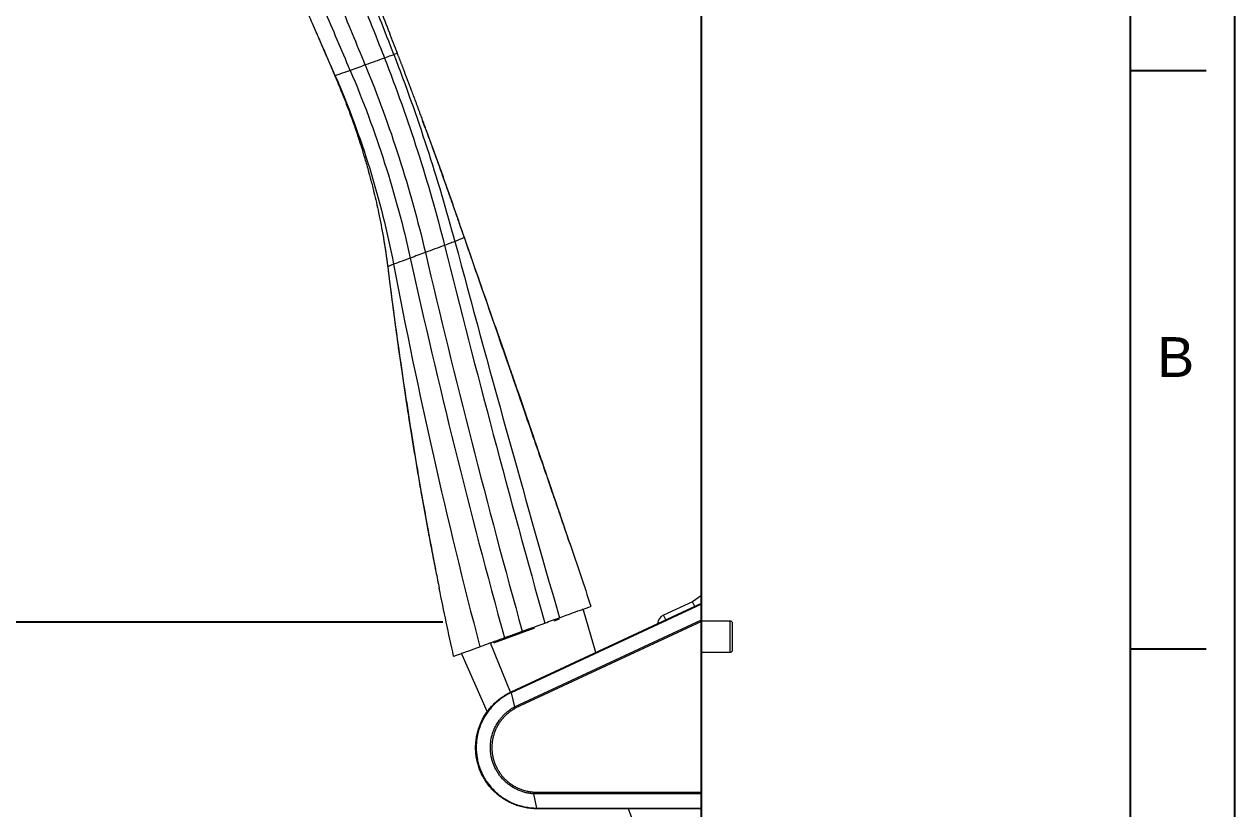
# Model space of a CAD drawing. Header units: millimetres. Extents: x 24958 to 25799, y 1150 to 1745.
# Drawn here: x 25566.8 to 25798.8, y 1472.5 to 1623 of the extents above; entities that cross this region are included whole.
import ezdxf

# ---------------------------------------------------------------- set-up
doc = ezdxf.new("R2010")
doc.units = ezdxf.units.MM
for name, color, linetype in [('DIM', 3, 'Continuous'), ('FORM', 7, 'Continuous'), ('벽', 2, 'Continuous')]:
    doc.layers.add(name, color=color, linetype=linetype)
doc.styles.get("Standard").update_dxf_attribs({"font": 'arial.ttf'})
doc.dimstyles.new('ISO-25', dxfattribs={"dimtxt": 7, "dimasz": 5, "dimexe": 1.252, "dimexo": 0.625, "dimgap": 1, "dimtad": 1, "dimtih": 1, "dimtoh": 1, "dimdec": 1, "dimdsep": 46, "dimtxsty": 'Standard', "dimcen": 0, "dimclrd": 3, "dimclre": 3, "dimclrt": 4, "dimadec": 0, "dimazin": 0, "dimtfac": 1, "dimtdec": 1, "dimtmove": 0, "dimatfit": 3, "dimfxl": 1, "dimarcsym": 0})

# ---------------------------------------------------------------- blocks, each defined once
blk = doc.blocks.new('*D67')
at = {"layer": 'Defpoints', "color": 0, "transparency": 16777216}
for p in [(25647.68, 1508.3), (25471, 1216.19), (25647.68, 1216.19)]:
    blk.add_point(p, dxfattribs=at)
at = {"layer": 'DIM', "color": 3, "lineweight": -2, "transparency": 16777216}
for p, q in [((25647.05, 1508.3), (25469.75, 1508.3)), ((25471, 1502.3), (25471, 1367.68)), ((25471, 1222.19), (25471, 1356.81)), ((25647.05, 1216.19), (25469.75, 1216.19))]:
    blk.add_line(p, q, dxfattribs=at)
at = {"layer": 'DIM', "color": 3, "transparency": 16777216}
for points in [[(25470, 1502.3), (25472, 1502.3), (25471, 1508.3)], [(25470, 1222.19), (25472, 1222.19), (25471, 1216.19)]]:
    blk.add_solid(points, dxfattribs=at)
at = {"layer": 'DIM', "color": 4, "transparency": 16777216, "insert": (25471, 1362.25), "char_height": 6, "attachment_point": 5}
blk.add_mtext('(1600)', dxfattribs=at)

msp = doc.modelspace()

# ---------------------------------------------------------------- linework, layer by layer
at = {"linetype": 'Continuous', "lineweight": 13, "extrusion": (0, 1, 0)}
for p, q in [((25636.48, 1576.44), (25636.47, 1576.44)), ((25696.56, 1511.78), (25660.13, 1494.79)), ((25660.77, 1492.09), (25696.56, 1508.77)), ((25696.56, 1508.41), (25660.9, 1491.79)), ((25668.39, 1508.58), (25669.39, 1508.94)), ((25689.76, 1508.76), (25689.34, 1509.66)), ((25702.06, 1502.53), (25702.06, 1508.53)), ((25656.8, 1504.36), (25664.67, 1507.22)), ((25659.99, 1494.86), (25656.25, 1504.16)), ((25664.44, 1475.73), (25696.56, 1475.73)), ((25696.56, 1475.38), (25664.47, 1475.38)), ((25665.03, 1472.67), (25696.56, 1472.67))]:
    msp.add_line(p, q, dxfattribs=at)
at = {"linetype": 'Continuous', "lineweight": 18, "extrusion": (0, 1, 0)}
for p, q in [((25696.56, 1513.4), (25694.86, 1512.24)), ((25696.56, 1513.4), (25696.56, 1511.93)), ((25660.13, 1494.94), (25696.56, 1511.93)), ((25676.37, 1502.51), (25674.01, 1510.62)), ((25694.86, 1512.24), (25689.34, 1509.66)), ((25695.29, 1511.33), (25694.86, 1512.24)), ((25696.56, 1511.93), (25696.56, 1511.78)), ((25696.56, 1511.78), (25696.56, 1508.77)), ((25668.73, 1508.93), (25669.19, 1509.1)), ((25696.56, 1508.77), (25696.56, 1508.41)), ((25702.06, 1508.53), (25696.56, 1508.53)), ((25696.56, 1508.41), (25696.56, 1475.73)), ((25702.56, 1503.03), (25702.56, 1508.03)), ((25658.67, 1505.27), (25663.71, 1507.1)), ((25650.64, 1502.11), (25655.5, 1491.09)), ((25696.56, 1502.53), (25702.06, 1502.53)), ((25660.1, 1494.92), (25660.13, 1494.94)), ((25660.13, 1494.79), (25660.77, 1492.09)), ((25665.03, 1472.67), (25664.47, 1475.38)), ((25696.56, 1475.73), (25696.56, 1475.38)), ((25696.56, 1475.38), (25696.56, 1472.67)), ((25665.11, 1472.53), (25665.06, 1472.53)), ((25696.56, 1472.53), (25665.11, 1472.53)), ((25684.69, 1466.85), (25682.62, 1472.53)), ((25696.56, 1472.67), (25696.56, 1472.53))]:
    msp.add_line(p, q, dxfattribs=at)
at = {"linetype": 'Continuous', "lineweight": 18, "extrusion": (0, 0, -1)}
for centre, radius, start, end in [((-22510.54, 460.42), 3334.79, 161.4119, 161.63061), ((-26361.03, 1659.2), 729.13, 347.53175, 348.58067)]:
    msp.add_arc(centre, radius, start, end, dxfattribs=at)
at = {"linetype": 'Continuous', "lineweight": 18}
for centre, radius, start, end in [((25673.82, 1510.57), 0.2, 16.2182, 110), ((25690.18, 1507.85), 2, 115, 175), ((25702.06, 1508.03), 0.5, 0, 90), ((25650.82, 1502.2), 0.2, 110, 203.7818), ((25702.06, 1503.03), 0.5, 270, 0)]:
    msp.add_arc(centre, radius, start, end, dxfattribs=at)
at = {"linetype": 'Continuous', "lineweight": 13}
for centre, major_axis, ratio, start_param, end_param in [((22268.06, 317.99), (-3361.63, -1319.59), 0.999991, 3.135514, 3.139599), ((22120.57, 172.94), (-3517.57, -1427.58), 0.999999, 3.145751, 3.14916), ((22067.87, 100.63), (-2398.62, -3036.62), 0.999978, 2.641178, 2.644457), ((21926.9, 3.18), (-3716.71, -1569.79), 0.999999, 3.152405, 3.155082), ((25656.34, 1504.2), (-0.068, 0.188), 0.520085, 0, 1.570796), ((25656.34, 1504.2), (-0.068, 0.188), 0.520085, 1.570796, 1.636802)]:
    msp.add_ellipse(centre, major_axis=major_axis, ratio=ratio, start_param=start_param, end_param=end_param, dxfattribs=at)
at = {"linetype": 'Continuous', "lineweight": 18}
msp.add_ellipse((25660.31, 1494.47), major_axis=(0.211, -0.453), ratio=0.190059, start_param=3.141593, end_param=3.883302, dxfattribs=at)
for points, knots in [([(25638.32, 1617.39), (25637.83, 1618.68), (25636.74, 1621.5), (25634.97, 1626.12), (25633.7, 1629.46), (25633.02, 1631.26)], [0, 0, 0, 0, 0.277468, 0.610826, 1, 1, 1, 1]), ([(25630.9, 1629), (25631.19, 1628.28), (25631.54, 1627.4), (25632.16, 1625.83), (25632.38, 1625.27), (25632.85, 1624.06), (25633.1, 1623.45), (25634.5, 1619.89), (25635.32, 1617.8), (25635.84, 1616.46)], [0, 0, 0, 0, 0.249988, 0.249988, 0.37499, 0.37499, 0.499992, 0.499992, 1, 1, 1, 1]), ([(25626.36, 1613.02), (25626.99, 1611.55), (25628.09, 1608.85), (25629.49, 1605.14), (25630.54, 1602.1), (25631.35, 1599.62), (25631.92, 1597.74), (25632.37, 1596.22), (25632.78, 1594.77), (25633.29, 1592.9), (25633.97, 1590.21), (25634.8, 1586.56), (25635.71, 1581.81), (25636.24, 1578.34), (25636.48, 1576.45)], [0, 0, 0, 0, 0.125988, 0.2297, 0.31155, 0.379361, 0.436073, 0.466417, 0.504631, 0.555508, 0.619056, 0.723504, 0.850487, 1, 1, 1, 1]), ([(25644.71, 1600.29), (25644.63, 1600.51), (25644.25, 1601.55), (25643.73, 1602.97), (25643.29, 1604.18), (25643.15, 1604.57)], [0, 0, 0, 0, 0.148643, 0.730952, 1, 1, 1, 1]), ([(25651.16, 1582.04), (25651.13, 1582.15), (25651.05, 1582.37), (25650.94, 1582.7), (25650.82, 1583.03), (25650.71, 1583.35), (25650.6, 1583.67), (25650.49, 1583.99), (25650.37, 1584.31), (25650.26, 1584.63), (25650.15, 1584.95), (25650.04, 1585.26), (25649.93, 1585.57), (25649.83, 1585.88), (25649.72, 1586.19), (25649.61, 1586.5), (25649.5, 1586.81), (25649.4, 1587.11), (25649.29, 1587.41), (25649.19, 1587.71), (25649.08, 1588.01), (25648.98, 1588.31), (25648.87, 1588.61), (25648.77, 1588.9), (25648.67, 1589.19), (25648.56, 1589.48), (25648.46, 1589.77), (25648.36, 1590.06), (25648.26, 1590.35), (25648.16, 1590.63), (25647.78, 1591.72), (25647.12, 1593.56), (25646.21, 1596.13), (25645.53, 1598.03), (25645.15, 1599.07), (25645.07, 1599.3)], [0, 0, 0, 0, 0.019085, 0.038072, 0.056961, 0.075753, 0.094447, 0.113044, 0.131543, 0.149944, 0.168249, 0.186455, 0.204565, 0.222577, 0.240491, 0.258309, 0.276029, 0.293652, 0.311177, 0.328605, 0.345936, 0.36317, 0.380306, 0.397346, 0.414288, 0.431133, 0.447881, 0.464532, 0.481085, 0.497542, 0.513901, 0.669679, 0.818355, 0.959938, 1, 1, 1, 1]), ([(25671.42, 1523.27), (25671.15, 1524.08), (25670.51, 1525.95), (25669.42, 1529.15), (25668.06, 1533.11), (25666.44, 1537.84), (25664.54, 1543.34), (25662.38, 1549.6), (25659.96, 1556.63), (25657.26, 1564.42), (25654.3, 1572.97), (25652.24, 1578.93), (25651.16, 1582.04)], [0, 0, 0, 0, 0.041587, 0.096103, 0.16359, 0.24407, 0.337553, 0.444043, 0.56354, 0.696038, 0.841529, 1, 1, 1, 1]), ([(25659.2, 1558.97), (25658.86, 1559.94), (25657.67, 1563.38), (25655.69, 1569.06), (25653.35, 1575.77), (25651.86, 1580.04), (25651.16, 1582.04)], [0, 0, 0, 0, 0.128746, 0.453634, 0.745735, 1, 1, 1, 1]), ([(25636.46, 1576.44), (25636.84, 1573.42), (25637.6, 1567.59), (25638.77, 1559.17), (25639.92, 1551.4), (25641.04, 1544.27), (25642.1, 1537.79), (25643.11, 1531.95), (25644.04, 1526.75), (25644.89, 1522.19), (25645.64, 1518.26), (25646.12, 1515.87), (25646.34, 1514.77)], [0, 0, 0, 0, 0.146171, 0.282111, 0.407803, 0.523233, 0.628392, 0.723272, 0.80787, 0.882188, 0.946227, 1, 1, 1, 1]), ([(25671.36, 1523.43), (25671.3, 1523.62), (25671.17, 1524), (25670.98, 1524.58), (25670.79, 1525.15), (25670.59, 1525.72), (25670.4, 1526.28), (25670.21, 1526.84), (25670.02, 1527.41), (25669.84, 1527.96), (25669.65, 1528.52), (25669.46, 1529.07), (25669.27, 1529.62), (25669.09, 1530.17), (25668.9, 1530.72), (25668.72, 1531.26), (25668.54, 1531.8), (25668.35, 1532.34), (25668.17, 1532.88), (25667.99, 1533.41), (25667.81, 1533.94), (25667.63, 1534.47), (25667.45, 1535), (25667.27, 1535.52), (25667.09, 1536.05), (25666.92, 1536.56), (25666.74, 1537.08), (25666.57, 1537.59), (25666.39, 1538.11), (25666.22, 1538.62), (25666.04, 1539.12), (25665.87, 1539.63), (25665.7, 1540.13), (25665.53, 1540.63), (25665.36, 1541.12), (25665.19, 1541.62), (25664.6, 1543.33), (25663.62, 1546.21), (25662.24, 1550.2), (25660.92, 1554.03), (25659.7, 1557.55), (25658.92, 1559.8), (25658.56, 1560.82)], [0, 0, 0, 0, 0.015367, 0.030669, 0.045906, 0.061078, 0.076185, 0.091226, 0.106202, 0.121114, 0.13596, 0.150741, 0.165456, 0.180107, 0.194693, 0.209213, 0.223668, 0.238058, 0.252383, 0.266643, 0.280838, 0.294968, 0.309032, 0.323032, 0.336966, 0.350836, 0.36464, 0.378379, 0.392053, 0.405661, 0.419205, 0.432684, 0.446097, 0.459446, 0.472729, 0.485947, 0.4991, 0.610029, 0.71678, 0.819355, 0.917755, 1, 1, 1, 1]), ([(25671.36, 1523.43), (25670.12, 1527.14), (25667.73, 1534.2), (25664.28, 1544.28), (25661.58, 1552.13), (25660.01, 1556.64), (25659.5, 1558.11)], [0, 0, 0, 0, 0.32172, 0.612005, 0.873325, 1, 1, 1, 1]), ([(25640.2, 1549.35), (25640.31, 1548.63), (25640.59, 1546.87), (25641.04, 1544.03), (25641.57, 1540.78), (25642.13, 1537.41), (25642.56, 1534.91), (25642.84, 1533.3), (25642.96, 1532.62), (25643.08, 1531.93), (25643.21, 1531.24), (25643.33, 1530.55), (25643.46, 1529.85), (25643.58, 1529.15), (25643.71, 1528.44), (25643.84, 1527.72), (25643.97, 1527.01), (25644.11, 1526.28), (25644.24, 1525.55), (25644.38, 1524.82), (25644.52, 1524.08), (25644.66, 1523.34), (25644.8, 1522.59), (25644.95, 1521.84), (25645.09, 1521.08), (25645.24, 1520.31), (25645.39, 1519.55), (25645.52, 1518.87), (25645.61, 1518.44), (25645.64, 1518.27)], [0, 0, 0, 0, 0.069079, 0.169506, 0.273797, 0.381952, 0.493974, 0.515662, 0.537514, 0.559529, 0.581708, 0.60405, 0.626555, 0.649225, 0.672057, 0.695054, 0.718214, 0.741537, 0.765024, 0.788674, 0.812488, 0.836466, 0.860607, 0.884912, 0.909381, 0.934013, 0.958808, 0.983768, 1, 1, 1, 1]), ([(25665.06, 1472.53), (25664.65, 1472.53), (25664.24, 1472.55), (25663.45, 1472.63), (25663.08, 1472.69), (25662.35, 1472.84), (25662, 1472.93), (25661.33, 1473.13), (25661.01, 1473.24), (25660.4, 1473.49), (25660.11, 1473.62), (25659.56, 1473.89), (25659.3, 1474.03), (25658.82, 1474.32), (25658.59, 1474.47), (25658.27, 1474.69), (25658.16, 1474.76), (25658.01, 1474.88), (25657.94, 1474.93), (25657.85, 1475), (25657.81, 1475.03), (25657.79, 1475.05), (25657.78, 1475.05), (25657.78, 1475.06), (25657.77, 1475.06), (25657.77, 1475.06), (25657.77, 1475.06), (25657.77, 1475.06), (25657.77, 1475.06), (25657.77, 1475.06), (25657.5, 1475.28), (25657.23, 1475.51), (25656.73, 1475.98), (25656.49, 1476.23), (25656.04, 1476.74), (25655.82, 1477.01), (25655.42, 1477.55), (25655.05, 1478.1), (25654.56, 1478.97), (25654.16, 1479.86), (25653.94, 1480.46), (25653.8, 1480.92), (25653.74, 1481.15), (25653.67, 1481.41), (25653.63, 1481.55), (25653.62, 1481.61), (25653.61, 1481.65), (25653.61, 1481.66), (25653.6, 1481.67), (25653.6, 1481.68), (25653.6, 1481.68), (25653.6, 1481.68), (25653.6, 1481.68), (25653.46, 1482.32), (25653.37, 1482.98), (25653.31, 1483.97), (25653.3, 1484.64), (25653.38, 1485.63), (25653.54, 1486.63), (25653.78, 1487.6), (25654, 1488.24), (25654.18, 1488.71), (25654.28, 1488.95), (25654.4, 1489.21), (25654.46, 1489.35), (25654.5, 1489.41), (25654.51, 1489.45), (25654.52, 1489.46), (25654.52, 1489.47), (25654.53, 1489.48), (25654.53, 1489.48), (25654.53, 1489.48), (25654.53, 1489.48), (25654.53, 1489.48), (25654.66, 1489.75), (25654.8, 1490.01), (25655.12, 1490.54), (25655.28, 1490.8), (25655.65, 1491.31), (25655.84, 1491.56), (25656.25, 1492.06), (25656.47, 1492.3), (25656.94, 1492.77), (25657.18, 1493), (25657.7, 1493.44), (25657.97, 1493.65), (25658.54, 1494.05), (25658.83, 1494.24), (25659.45, 1494.6), (25659.77, 1494.77), (25660.1, 1494.92)], [0, 0, 0, 0, 0.03125, 0.03125, 0.0625, 0.0625, 0.09375, 0.09375, 0.125, 0.125, 0.15625, 0.15625, 0.1875, 0.1875, 0.21875, 0.21875, 0.234375, 0.234375, 0.242188, 0.246094, 0.248047, 0.249023, 0.249512, 0.249756, 0.249878, 0.249939, 0.249969, 0.249985, 0.249985, 0.25, 0.25, 0.28125, 0.28125, 0.3125, 0.3125, 0.34375, 0.34375, 0.375, 0.40625, 0.4375, 0.46875, 0.46875, 0.484375, 0.492188, 0.496094, 0.498047, 0.499023, 0.499512, 0.499756, 0.499878, 0.499939, 0.499939, 0.5, 0.5, 0.5625, 0.5625, 0.59375, 0.625, 0.65625, 0.6875, 0.71875, 0.71875, 0.734375, 0.742188, 0.746094, 0.748047, 0.749023, 0.749512, 0.749756, 0.749878, 0.749939, 0.749969, 0.749969, 0.75, 0.75, 0.78125, 0.78125, 0.8125, 0.8125, 0.84375, 0.84375, 0.875, 0.875, 0.90625, 0.90625, 0.9375, 0.9375, 0.96875, 0.96875, 1, 1, 1, 1]), ([(25664.44, 1475.73), (25664.44, 1475.7), (25664.44, 1475.67), (25664.44, 1475.6), (25664.44, 1475.57), (25664.45, 1475.51), (25664.45, 1475.48), (25664.46, 1475.43), (25664.46, 1475.4), (25664.47, 1475.38)], [0, 0, 0, 0, 0.25, 0.25, 0.5, 0.5, 0.75, 0.75, 1, 1, 1, 1])]:
    msp.add_open_spline(points, degree=3, knots=knots, dxfattribs=at)
for points, degree in [([(25621.17, 1625.07), (25626.36, 1613.02)], 1), ([(25651.14, 1582.02), (25647.36, 1593.32), (25643.15, 1604.45)], 2), ([(25646.23, 1515.29), (25646.26, 1515.14), (25646.3, 1514.99), (25646.33, 1514.84)], 3), ([(25669.37, 1509.16), (25671.21, 1509.83), (25674.28, 1510.95), (25675.4, 1511.35), (25675.4, 1511.35)], 3), ([(25662.24, 1506.57), (25663.71, 1507.1), (25665.18, 1507.64), (25666.57, 1508.14)], 3), ([(25666.57, 1508.14), (25667.06, 1508.32), (25668.03, 1508.67), (25668.94, 1509), (25669.37, 1509.16)], 3), ([(25658.82, 1505.32), (25659.94, 1505.73), (25661.09, 1506.15), (25662.24, 1506.57)], 3), ([(25649.09, 1501.78), (25649.09, 1501.78), (25650, 1502.11), (25652.56, 1503.04), (25654.12, 1503.61)], 3), ([(25654.12, 1503.61), (25654.82, 1503.86), (25656.32, 1504.41), (25657.97, 1505.01), (25658.82, 1505.32)], 3)]:
    msp.add_open_spline(points, degree=degree, dxfattribs=at)
at = {"linetype": 'Continuous', "lineweight": 13}
for points in [[(25637.65, 1617.12), (25637.58, 1617.09), (25637.14, 1616.93), (25636.28, 1616.62), (25635.84, 1616.46)], [(25637.65, 1617.12), (25642.17, 1605.38), (25646.08, 1593.38), (25649.33, 1581.28)], [(25632.17, 1615.14), (25631.21, 1614.79), (25630.24, 1614.45), (25629.29, 1614.1)], [(25635.84, 1616.46), (25634.62, 1616.02), (25633.4, 1615.58), (25632.17, 1615.14)], [(25632.17, 1615.14), (25636.96, 1603.47), (25640.82, 1591.39), (25643.68, 1579.19)], [(25635.84, 1616.46), (25640.44, 1604.74), (25644.3, 1592.69), (25647.35, 1580.54)], [(25629.29, 1614.1), (25628.55, 1613.84), (25627.08, 1613.31), (25626.45, 1613.08), (25626.42, 1613.06)], [(25626.42, 1613.06), (25631.47, 1601.46), (25635.23, 1589.27), (25637.58, 1576.92)], [(25629.29, 1614.1), (25634.23, 1602.47), (25638.09, 1590.37), (25640.79, 1578.12)], [(25647.35, 1580.54), (25646.14, 1580.1), (25644.91, 1579.64), (25643.68, 1579.19)], [(25649.33, 1581.28), (25649.16, 1581.22), (25648.61, 1581.01), (25647.77, 1580.7), (25647.35, 1580.54)], [(25647.35, 1580.54), (25653.4, 1556.39), (25659.81, 1532.24), (25666.57, 1508.14)], [(25649.33, 1581.28), (25655.78, 1557.24), (25662.46, 1533.19), (25669.37, 1509.16)], [(25640.79, 1578.12), (25640.06, 1577.86), (25638.61, 1577.32), (25637.78, 1577.01), (25637.58, 1576.92)], [(25643.68, 1579.19), (25642.71, 1578.83), (25641.74, 1578.47), (25640.79, 1578.12)], [(25640.79, 1578.12), (25646.15, 1553.78), (25652.17, 1529.49), (25658.82, 1505.32)], [(25643.68, 1579.19), (25649.35, 1554.93), (25655.54, 1530.7), (25662.24, 1506.57)], [(25637.58, 1576.92), (25642.25, 1552.38), (25647.77, 1527.9), (25654.12, 1503.61)], [(25660.13, 1494.79), (25660.12, 1494.79), (25660.11, 1494.78), (25660.09, 1494.78)], [(25664.99, 1472.67), (25665, 1472.67), (25665.02, 1472.67), (25665.03, 1472.67)]]:
    msp.add_open_spline(points, degree=3, dxfattribs=at)
for points, degree, knots in [([(25638.32, 1617.39), (25638.33, 1617.39), (25638.27, 1617.36), (25637.95, 1617.23), (25637.65, 1617.12)], 3, [0, 0, 0, 0, 0.338013, 1, 1, 1, 1]), ([(25643.15, 1604.57), (25643, 1604.97), (25642.78, 1605.56), (25642.49, 1606.35), (25642.27, 1606.93), (25642.06, 1607.51), (25641.78, 1608.26), (25641.43, 1609.19), (25641.07, 1610.15), (25640.77, 1610.96), (25640.51, 1611.63), (25640.26, 1612.29), (25640.02, 1612.93), (25639.78, 1613.57), (25639.59, 1614.07), (25639.45, 1614.44), (25639.35, 1614.7), (25639.25, 1614.95), (25639.16, 1615.2), (25639.06, 1615.45), (25638.97, 1615.69), (25638.87, 1615.94), (25638.78, 1616.19), (25638.69, 1616.43), (25638.59, 1616.67), (25638.5, 1616.91), (25638.41, 1617.15), (25638.35, 1617.31), (25638.32, 1617.39)], 3, [0, 0, 0, 0, 0.09398, 0.138648, 0.183405, 0.228253, 0.273192, 0.360168, 0.443585, 0.497088, 0.549544, 0.600955, 0.651324, 0.700653, 0.748945, 0.768843, 0.788643, 0.808344, 0.827947, 0.847453, 0.86686, 0.886171, 0.905384, 0.9245, 0.943519, 0.962442, 0.981269, 1, 1, 1, 1]), ([(25626.42, 1613.06), (25626.37, 1613.03), (25626.34, 1613.01), (25626.37, 1613.02), (25626.38, 1613.02)], 3, [0, 0, 0, 0, 0.829692, 1, 1, 1, 1]), ([(25626.36, 1613.02), (25626.36, 1613.02), (25626.36, 1613.02), (25626.37, 1613.02), (25626.38, 1613.02)], 3, [0, 0, 0, 0, 0.503164, 1, 1, 1, 1]), ([(25635.61, 1582.22), (25635.62, 1582.12), (25635.66, 1581.93), (25635.71, 1581.64), (25635.75, 1581.34), (25635.8, 1581.05), (25635.85, 1580.75), (25635.9, 1580.45), (25635.95, 1580.15), (25635.99, 1579.85), (25636.04, 1579.55), (25636.08, 1579.25), (25636.13, 1578.94), (25636.17, 1578.63), (25636.22, 1578.32), (25636.26, 1578.01), (25636.3, 1577.7), (25636.34, 1577.39), (25636.39, 1577.07), (25636.43, 1576.75), (25636.45, 1576.54), (25636.47, 1576.44)], 3, [0, 0, 0, 0, 0.050156, 0.100772, 0.151641, 0.202763, 0.254139, 0.305768, 0.35765, 0.409786, 0.462175, 0.514817, 0.567713, 0.620862, 0.674264, 0.72792, 0.781829, 0.835992, 0.890408, 0.945077, 1, 1, 1, 1]), ([(25651.16, 1582.04), (25651.18, 1582.04), (25650.93, 1581.91), (25650.03, 1581.56), (25649.33, 1581.28)], 3, [0, 0, 0, 0, 0.394903, 1, 1, 1, 1]), ([(25637.58, 1576.92), (25637.12, 1576.74), (25636.58, 1576.51), (25636.45, 1576.44), (25636.47, 1576.44)], 3, [0, 0, 0, 0, 0.635106, 1, 1, 1, 1]), ([(25636.56, 1575.69), (25636.57, 1575.63), (25636.58, 1575.49), (25636.61, 1575.28), (25636.64, 1575.04), (25636.67, 1574.81), (25636.7, 1574.57), (25636.73, 1574.33), (25636.76, 1574.09), (25636.79, 1573.85), (25636.82, 1573.61), (25636.85, 1573.37), (25636.88, 1573.13), (25636.91, 1572.88), (25636.95, 1572.64), (25636.98, 1572.39), (25637.01, 1572.15), (25637.04, 1571.9), (25637.07, 1571.65), (25637.11, 1571.4), (25637.14, 1571.14), (25637.17, 1570.89), (25637.2, 1570.64), (25637.24, 1570.38), (25637.27, 1570.13), (25637.3, 1569.87), (25637.34, 1569.61), (25637.37, 1569.35), (25637.4, 1569.09), (25637.44, 1568.83), (25637.47, 1568.57), (25637.51, 1568.31), (25637.54, 1568.04), (25637.58, 1567.78), (25637.61, 1567.51), (25637.65, 1567.24), (25637.68, 1566.97), (25637.72, 1566.7), (25637.76, 1566.43), (25637.79, 1566.16), (25637.83, 1565.89), (25637.87, 1565.61), (25637.9, 1565.34), (25637.94, 1565.06), (25637.98, 1564.79), (25638.01, 1564.51), (25638.05, 1564.23), (25638.09, 1563.95), (25638.13, 1563.67), (25638.17, 1563.38), (25638.21, 1563.1), (25638.25, 1562.82), (25638.28, 1562.53), (25638.32, 1562.24), (25638.36, 1561.96), (25638.4, 1561.67), (25638.58, 1560.37), (25638.91, 1558.02), (25639.42, 1554.55), (25639.85, 1551.65), (25640.12, 1549.89), (25640.2, 1549.35)], 3, [0, 0, 0, 0, 0.006863, 0.015744, 0.024666, 0.033627, 0.042627, 0.051668, 0.060748, 0.069868, 0.079028, 0.088228, 0.097467, 0.106746, 0.116065, 0.125424, 0.134822, 0.144261, 0.153739, 0.163257, 0.172815, 0.182413, 0.19205, 0.201728, 0.211445, 0.221203, 0.231, 0.240837, 0.250714, 0.260631, 0.270588, 0.280585, 0.290622, 0.300698, 0.310815, 0.320972, 0.331168, 0.341405, 0.351681, 0.361998, 0.372355, 0.382751, 0.393188, 0.403664, 0.414181, 0.424738, 0.435334, 0.445971, 0.456648, 0.467365, 0.478122, 0.488918, 0.499756, 0.510633, 0.52155, 0.532507, 0.543504, 0.668924, 0.800438, 0.938051, 1, 1, 1, 1]), ([(25660.09, 1494.78), (25659.82, 1494.65), (25659.3, 1494.38), (25658.81, 1494.08), (25658.51, 1493.88), (25658.45, 1493.83), (25658.33, 1493.75), (25658.15, 1493.62), (25657.74, 1493.31), (25657.4, 1493.02), (25657.06, 1492.72), (25656.95, 1492.61), (25656.74, 1492.4), (25656.42, 1492.07), (25656.12, 1491.72), (25655.55, 1490.99), (25655.2, 1490.47), (25654.74, 1489.64), (25654.59, 1489.36), (25654.33, 1488.78), (25654.21, 1488.48), (25653.88, 1487.56), (25653.72, 1486.93), (25653.57, 1486.12), (25653.55, 1485.95), (25653.51, 1485.63), (25653.49, 1485.46), (25653.44, 1484.97), (25653.43, 1484.64), (25653.43, 1483.64), (25653.48, 1482.97), (25653.63, 1482.14), (25653.66, 1481.97), (25653.73, 1481.64), (25653.77, 1481.48), (25653.9, 1480.99), (25654, 1480.66), (25654.34, 1479.71), (25654.63, 1479.09), (25655.05, 1478.35), (25655.14, 1478.21), (25655.32, 1477.92), (25655.42, 1477.78), (25655.71, 1477.36), (25655.91, 1477.09), (25656.57, 1476.31), (25657.05, 1475.83), (25657.82, 1475.18), (25658.09, 1474.97), (25658.64, 1474.58), (25658.93, 1474.4), (25659.81, 1473.89), (25660.42, 1473.61), (25661.37, 1473.26), (25661.69, 1473.16), (25662.33, 1472.98), (25662.66, 1472.91), (25663.03, 1472.85), (25663.07, 1472.84), (25663.15, 1472.82), (25663.2, 1472.82), (25663.32, 1472.8), (25663.56, 1472.76), (25663.81, 1472.73), (25664.3, 1472.69), (25664.64, 1472.67), (25664.99, 1472.67)], 3, [0, 0, 0, 0, 0.03125, 0.0625, 0.0625, 0.070312, 0.070312, 0.078125, 0.09375, 0.125, 0.125, 0.140625, 0.140625, 0.15625, 0.1875, 0.1875, 0.25, 0.25, 0.28125, 0.28125, 0.3125, 0.3125, 0.375, 0.375, 0.390625, 0.390625, 0.40625, 0.40625, 0.4375, 0.4375, 0.5, 0.5, 0.515625, 0.515625, 0.53125, 0.53125, 0.5625, 0.5625, 0.625, 0.625, 0.640625, 0.640625, 0.65625, 0.65625, 0.6875, 0.6875, 0.75, 0.75, 0.78125, 0.78125, 0.8125, 0.8125, 0.875, 0.875, 0.90625, 0.90625, 0.9375, 0.9375, 0.941406, 0.941406, 0.945313, 0.945313, 0.953125, 0.96875, 0.96875, 1, 1, 1, 1]), ([(25660.13, 1494.79), (25660.12, 1494.84), (25660.11, 1494.87), (25660.11, 1494.92), (25660.12, 1494.94), (25660.13, 1494.94)], 3, [0, 0, 0, 0, 0.5, 0.5, 1, 1, 1, 1]), ([(25664.47, 1475.38), (25664.2, 1475.4), (25663.94, 1475.43), (25663.56, 1475.49), (25663.44, 1475.51), (25663.25, 1475.55), (25663.19, 1475.56), (25663.06, 1475.59), (25663, 1475.6), (25662.69, 1475.68), (25662.45, 1475.75), (25661.96, 1475.92), (25661.72, 1476.01), (25661.02, 1476.31), (25660.58, 1476.56), (25659.95, 1476.97), (25659.74, 1477.12), (25659.35, 1477.43), (25659.16, 1477.59), (25658.61, 1478.1), (25658.28, 1478.47), (25657.83, 1479.05), (25657.68, 1479.26), (25657.48, 1479.57), (25657.42, 1479.67), (25657.3, 1479.88), (25657.24, 1479.99), (25656.95, 1480.53), (25656.76, 1480.97), (25656.52, 1481.66), (25656.46, 1481.89), (25656.34, 1482.36), (25656.29, 1482.59), (25656.18, 1483.3), (25656.14, 1483.77), (25656.13, 1484.48), (25656.14, 1484.72), (25656.17, 1485.07), (25656.18, 1485.19), (25656.21, 1485.42), (25656.22, 1485.53), (25656.31, 1486.11), (25656.42, 1486.56), (25656.64, 1487.23), (25656.72, 1487.44), (25656.89, 1487.87), (25656.99, 1488.08), (25657.3, 1488.69), (25657.53, 1489.08), (25657.93, 1489.63), (25658.06, 1489.81), (25658.28, 1490.07), (25658.35, 1490.15), (25658.51, 1490.32), (25658.58, 1490.4), (25658.82, 1490.64), (25658.98, 1490.8), (25659.23, 1491.02), (25659.35, 1491.12), (25659.48, 1491.23), (25659.57, 1491.29), (25659.61, 1491.33), (25659.83, 1491.49), (25660.18, 1491.74), (25660.56, 1491.97), (25660.77, 1492.09)], 3, [0, 0, 0, 0, 0.03125, 0.03125, 0.046875, 0.046875, 0.054687, 0.054687, 0.0625, 0.0625, 0.09375, 0.09375, 0.125, 0.125, 0.1875, 0.1875, 0.21875, 0.21875, 0.25, 0.25, 0.3125, 0.3125, 0.34375, 0.34375, 0.359375, 0.359375, 0.375, 0.375, 0.4375, 0.4375, 0.46875, 0.46875, 0.5, 0.5, 0.5625, 0.5625, 0.59375, 0.59375, 0.609375, 0.609375, 0.625, 0.625, 0.6875, 0.6875, 0.71875, 0.71875, 0.75, 0.75, 0.8125, 0.8125, 0.84375, 0.84375, 0.859375, 0.859375, 0.875, 0.875, 0.90625, 0.90625, 0.921875, 0.929688, 0.929688, 0.9375, 0.9375, 0.96875, 1, 1, 1, 1]), ([(25660.9, 1491.79), (25659.67, 1491.12), (25658.73, 1490.11), (25657.78, 1489.09), (25656.62, 1486.56), (25656.47, 1485.16), (25656.32, 1483.75), (25656.63, 1482.4), (25656.93, 1481.05), (25657.67, 1479.84), (25658.4, 1478.64), (25659.45, 1477.75), (25660.5, 1476.86), (25663.06, 1475.83), (25664.44, 1475.73)], 2, [0, 0, 0, 0.125, 0.125, 0.25, 0.375, 0.375, 0.5, 0.5, 0.625, 0.625, 0.75, 0.75, 0.875, 1, 1, 1]), ([(25664.99, 1472.67), (25664.99, 1472.65), (25665, 1472.63), (25665.01, 1472.59), (25665.02, 1472.58), (25665.03, 1472.55), (25665.03, 1472.54), (25665.05, 1472.53), (25665.06, 1472.53), (25665.06, 1472.53)], 3, [0, 0, 0, 0, 0.25, 0.25, 0.5, 0.5, 0.75, 0.75, 1, 1, 1, 1]), ([(25665.03, 1472.67), (25665.04, 1472.65), (25665.04, 1472.63), (25665.05, 1472.59), (25665.06, 1472.58), (25665.07, 1472.55), (25665.08, 1472.54), (25665.09, 1472.53), (25665.1, 1472.53), (25665.11, 1472.53)], 3, [0, 0, 0, 0, 0.25, 0.25, 0.5, 0.5, 0.75, 0.75, 1, 1, 1, 1])]:
    msp.add_open_spline(points, degree=degree, knots=knots, dxfattribs=at)
at = {"linetype": 'Continuous', "lineweight": 18}
msp.add_rational_spline([(25660.9, 1491.79), (25660.81, 1491.96), (25660.77, 1492.09)], [1, 0.931948007754, 0.999913056334], degree=2, dxfattribs=at)
at = {"layer": 'FORM', "color": 7, "linetype": 'Continuous'}
for p, q in [((25798.77, 1150.35), (25798.77, 1745.06)), ((25778.75, 1725.03), (25778.75, 1170.37)), ((25778.75, 1614.1), (25793.31, 1614.1)), ((25778.75, 1503.17), (25793.31, 1503.17))]:
    msp.add_line(p, q, dxfattribs=at)
at = {"layer": '벽'}
msp.add_line((25696.56, 1216.19), (25696.56, 1679.35), dxfattribs=at)

# ---------------------------------------------------------------- texts
at = {"layer": 'FORM', "insert": (25787.45, 1559.14), "char_height": 7.63, "attachment_point": 5}
msp.add_mtext_dynamic_manual_height_columns('B', width=10.0119, gutter_width=12.51, heights=[0], dxfattribs=at)

# ---------------------------------------------------------------- dimensions: what is measured, and where the dimension line sits
at = {"layer": 'DIM', "color": 3}
dim = msp.add_linear_dim(base=(25471, 1216.19), p1=(25647.68, 1508.3), p2=(25647.68, 1216.19), angle=90, text='(1600)', dimstyle='ISO-25', override={"dimtxt": 6, "dimasz": 6, "dimgap": 1.5, "dimtad": 0}, dxfattribs=at)
dim.commit()
dim.dimension.update_dxf_attribs({"geometry": '*D67', "text_midpoint": (25471, 1362.25)})

doc.saveas('drawing.dxf')
